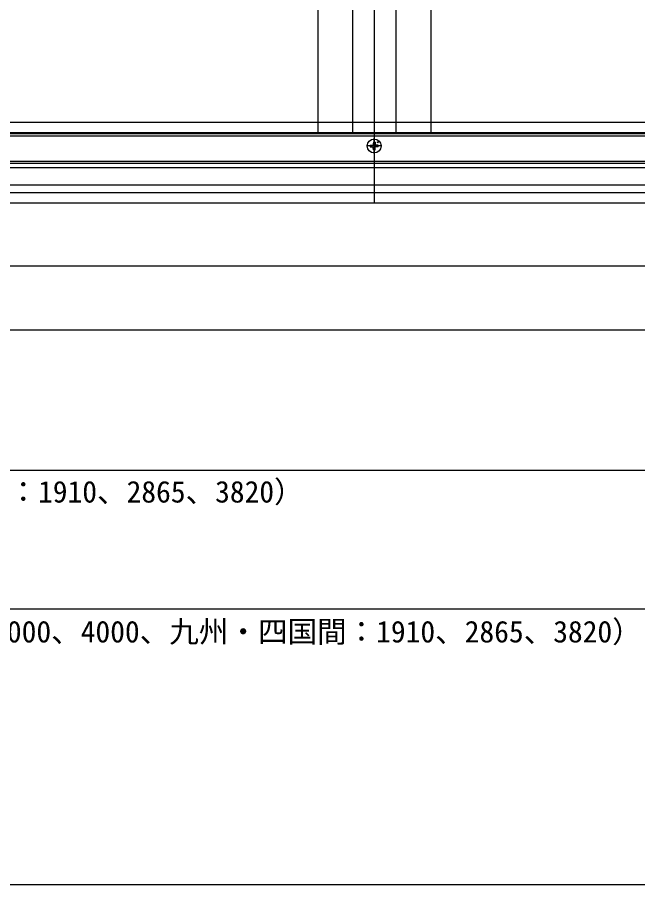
# Model space of a CAD drawing. Units: millimetres, scale not verified. Extents: x -875 to 875, y -1304 to 1297.
# Drawn here: x 20.8 to 377.5, y -1303.5 to -804.5 of the extents above; entities that cross this region are included whole.
import ezdxf
from ezdxf.enums import TextEntityAlignment as Align

# ---------------------------------------------------------------- set-up
doc = ezdxf.new("R2010")
doc.units = ezdxf.units.MM
doc.header["$LTSCALE"] = 8
for name, color, linetype in [('0-4_YKK_12', 2, 'Continuous'), ('0-5_YKK_13', 4, 'Continuous'), ('0-6_YKK_D', 6, 'Continuous'), ('0-7_YKK_ZWAK', 7, 'Continuous')]:
    doc.layers.add(name, color=color, linetype=linetype)
doc.styles.add('ＭＳ ゴシック', font='')
doc.styles.get('ＭＳ ゴシック').set_extended_font_data('MS Gothic')

msp = doc.modelspace()

# ---------------------------------------------------------------- linework, layer by layer
at = {"layer": '0-4_YKK_12'}
for p, q in [((226, -203.5), (226, -911.5)), ((213.5, -363), (213.5, -871.5)), ((238.5, -363), (238.5, -871.5)), ((193.5, -492.5), (193.5, -871.5)), ((258.5, -492.5), (258.5, -871.5)), ((471, -871.5), (-619, -871.5)), ((471, -872.8), (-619, -872.8)), ((471, -887.5), (-619, -887.5)), ((471, -888.5), (-619, -888.5)), ((471, -900.962), (-619, -900.962)), ((471, -905.5), (-619, -905.5)), ((488.5, -911.5), (-636.5, -911.5)), ((-721.5, -947.5), (776, -947.5)), ((488.5, -984.5), (-636.5, -984.5))]:
    msp.add_line(p, q, dxfattribs=at)
at = {"layer": '0-5_YKK_13'}
for p, q in [((471, -871), (-619, -871)), ((223.755, -878), (224.863, -877.981)), ((224.863, -877.981), (225.38, -877.88)), ((225.481, -877.363), (225.38, -877.88)), ((225.5, -876.255), (225.481, -877.363)), ((226, -882.9), (226, -874.1)), ((226.5, -876.255), (226.519, -877.363)), ((226.519, -877.363), (226.62, -877.88)), ((227.137, -877.981), (226.62, -877.88)), ((228.245, -878), (227.137, -877.981)), ((230.4, -878.5), (221.6, -878.5)), ((223.755, -879), (224.863, -879.019)), ((224.863, -879.019), (225.38, -879.12)), ((225.481, -879.637), (225.38, -879.12)), ((225.5, -880.745), (225.481, -879.637)), ((226.5, -880.745), (226.519, -879.637)), ((226.519, -879.637), (226.62, -879.12)), ((227.137, -879.019), (226.62, -879.12)), ((228.245, -879), (227.137, -879.019))]:
    msp.add_line(p, q, dxfattribs=at)
for points in [[(471, -865), (454.5, -865), (-600.15, -865)], [(471, -891), (454.5, -891), (-600.15, -891)]]:
    msp.add_lwpolyline(points, dxfattribs=at)
for centre, radius in [((226, -878.5), 4), ((228.121, -876.379), 0.3)]:
    msp.add_circle(centre, radius, dxfattribs=at)
for start, end in [(167.44414, 192.55586), (77.44414, 102.55586), (347.44414, 12.55586), (257.44414, 282.55586)]:
    msp.add_arc((226, -878.5), 2.3, start, end, dxfattribs=at)
at = {"layer": '0-6_YKK_D'}
msp.add_line((-674, -1065), (526, -1065), dxfattribs=at)
msp.add_lwpolyline([(651, -1065), (567.449, -1145), (-314.727, -1145)], dxfattribs=at)
at = {"layer": '0-7_YKK_ZWAK'}
msp.add_lwpolyline([(-875, -1303.5), (875, -1303.5), (875, 1246.5)], dxfattribs=at)

# ---------------------------------------------------------------- texts
at = {"layer": '0-6_YKK_D', "style": 'ＭＳ ゴシック'}
for s, p in [('（関東間：1820、2730、3640、MM：2000、3000、4,000、九州・四国間：1910、2865、3820）', (-519.043, -1087.398)), ('（関東間：1820、2730、3640、MM：2000、3000、4000、九州・四国間：1910、2865、3820）', (-316.17, -1167.898))]:
    msp.add_text(s, height=12.46, dxfattribs=at).set_placement(p, align=Align.BOTTOM_LEFT)

doc.saveas('drawing.dxf')
